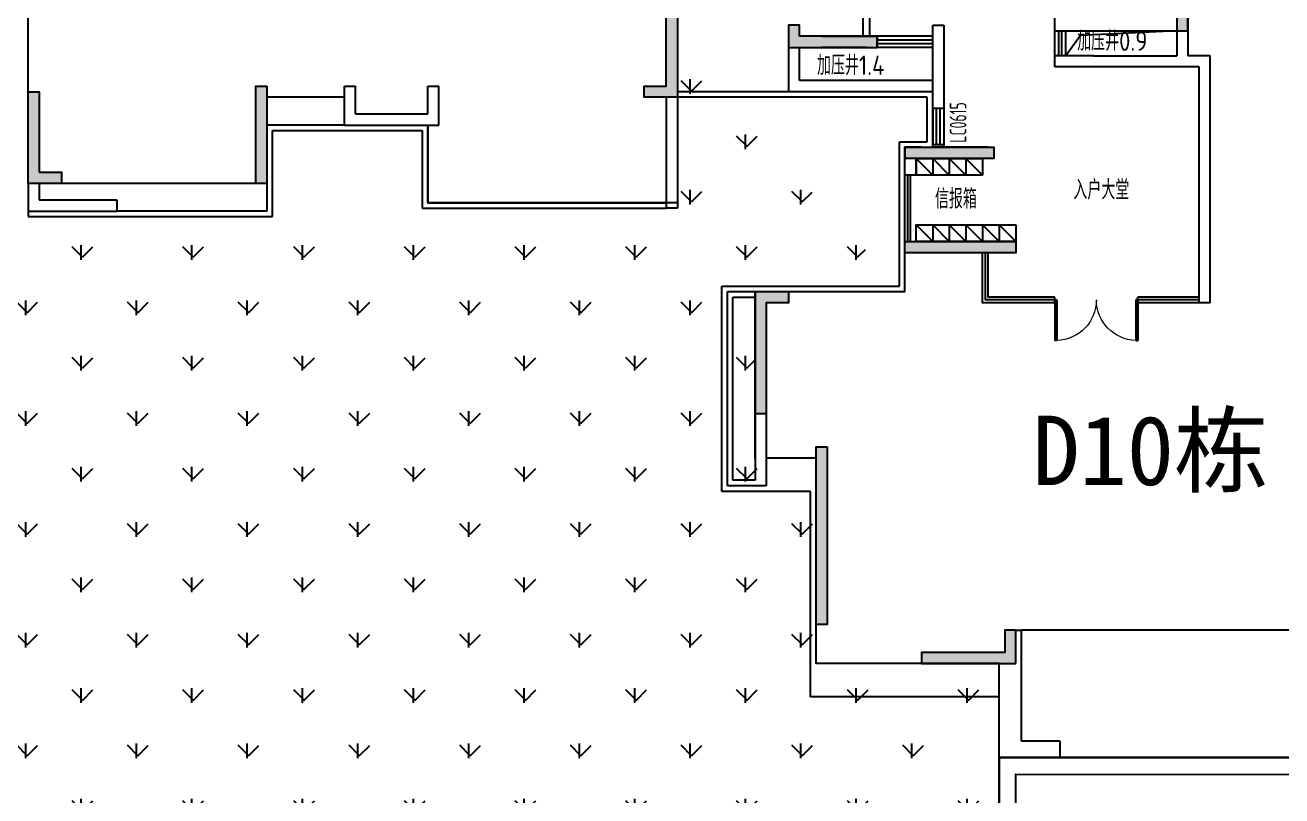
# Model space of a CAD drawing. Header units: millimetres. Extents: x 36720183 to 38160956, y 58934012 to 60388477.
# Drawn here: x 37562998 to 37585645, y 59422029 to 59435914 of the extents above; entities that cross this region are included whole.
import ezdxf

# ---------------------------------------------------------------- set-up
doc = ezdxf.new("R2010")
doc.units = ezdxf.units.MM
doc.header["$LTSCALE"] = 1000
doc.header["$MEASUREMENT"] = 0
doc.linetypes.add('DASH', pattern=[0.35, 0.25, -0.1])
for name, color, linetype in [('@ 绿化', 8, 'Continuous'), ('@YL', 2, 'Continuous'), ('C_Hatch', 41, 'Continuous'), ('C_Wall', 6, 'Continuous'), ('RMJM - P1 - P - 120-1$0$文字说明', 7, 'Continuous'), ('STAIR', 2, 'Continuous'), ('TEXT', 1, 'Continuous'), ('WALL', 4, 'Continuous'), ('WINDOW', 2, 'Continuous'), ('WINDOW_TEXT', 3, 'Continuous'), ('上空', 8, 'Continuous')]:
    doc.layers.add(name, color=color, linetype=linetype)
doc.styles.add('RMJM - P1 - P - 120-1$0$RMJM_TEXT', font='ARIAL.TTF', dxfattribs={"height": 2.5})
doc.styles.get("Standard").update_dxf_attribs({"font": 'gbenor.shx', "bigfont": 'gbcbig.shx'})

# ---------------------------------------------------------------- blocks, each defined once
blk = doc.blocks.new('$TCHSYS$WIN2D')
for p, q in [((-0.5, 0.5), (0.5, 0.5)), ((0.5, 0.1666666666666666), (-0.5, 0.1666666666666666)), ((0.5, -0.1666666666666667), (-0.5, -0.1666666666666667)), ((-0.4999999999999999, -0.5), (0.5, -0.5))]:
    blk.add_line(p, q)
blk = doc.blocks.new('$DorLib2D$00000002')
for p, q in [((-0.5, -5.684341886080802e-17), (-0.5000000000000007, 0.4875)), ((-0.4750000000000007, 0.4875), (-0.5000000000000007, 0.4875)), ((-0.475, -2.842170943040401e-17), (-0.4750000000000007, 0.4875)), ((0.475, -2.842170943040401e-17), (0.4750000000000007, 0.4875)), ((0.4750000000000007, 0.4875), (0.5000000000000007, 0.4875)), ((0.5, -5.684341886080802e-17), (0.5000000000000007, 0.4875)), ((-0.5, -5.684341886080802e-17), (-0.475, -2.842170943040401e-17)), ((0.5, -5.684341886080802e-17), (0.475, -2.842170943040401e-17))]:
    blk.add_line(p, q)
at = {"lineweight": 13}
for centre, start, end in [((-0.4875, -4.263256414560601e-17), 0, 88.53071641864632), ((0.4875, -4.263256414560601e-17), 91.4692835813537, 180)]:
    blk.add_arc(centre, 0.4875, start, end, dxfattribs=at)
blk = doc.blocks.new('xfgvdf23')
at = {"layer": 'C_Hatch'}
h = blk.add_hatch(color=256, dxfattribs=at)
h.paths.add_polyline_path([(11816642.66658923, 374173.9561361347), (11816642.66658923, 374373.9561361347), (11816442.66658923, 374373.9561361347), (11816442.66658923, 373973.9561361347), (11818042.66649386, 373973.9561361347), (11818042.66649386, 374173.9561361347)])
h.paths.add_polyline_path([(11820492.6665896, 380573.9561362627), (11822142.66658923, 380573.9561362627), (11822142.66658923, 380373.9561362248), (11820492.6665896, 380373.9561362248)])
h.paths.add_polyline_path([(11835142.66658998, 371973.9565174661), (11835142.66658998, 372173.9565174661), (11835542.66658998, 372173.9565174661), (11835542.66658998, 375073.871449717), (11835742.66658998, 375073.871449717), (11835742.66658998, 371973.9565174661)])
h.paths.add_polyline_path([(11823442.62539087, 378173.9561211881), (11823442.66658942, 379273.9561359963), (11821442.66658942, 379273.9561359963), (11821442.66658942, 378573.9563267312), (11821242.66658942, 378573.9563267312), (11821242.66658942, 379273.9561359963), (11821242.66658942, 379473.9561359963), (11821442.66658942, 379473.9561359963), (11823642.66658942, 379473.9561359963), (11823642.62539087, 378173.9561211881)])
h.paths.add_polyline_path([(11825642.74898688, 379473.9561361516), (11826242.74898688, 379473.9561361516), (11826242.74898688, 379273.9561361516), (11825842.74898688, 379273.9561361516), (11825842.74898688, 377824.0461628518), (11825642.74898688, 377824.0461628518)])
h.paths.add_polyline_path([(11820542.66658942, 362873.9561359963), (11820542.66658942, 363473.9568989358), (11820342.66658942, 363473.9568989358), (11820342.66658942, 363073.9561359963), (11818842.66657824, 363073.9561359956), (11818842.66657824, 362873.9561359956)])
h.paths.add_polyline_path([(11816442.66658942, 369573.9568989358), (11816442.66658942, 369373.9568989358), (11816042.66658942, 369373.9568989358), (11816042.66658942, 367373.9561359509), (11815842.66658942, 367373.9561359509), (11815842.66658942, 369573.9568989358)])
h.paths.add_polyline_path([(11823442.66658942, 376673.9563267312), (11823442.66658942, 374273.9564220986), (11823642.66658942, 374273.9564220986), (11823642.66658942, 376673.9563267312)])
h.paths.add_polyline_path([(11804342.66658942, 380573.9561359963), (11804942.66658942, 380573.9561359963), (11804942.66658942, 380373.9561359963), (11804542.66658942, 380373.9561359963), (11804542.66658942, 378923.9563267312), (11804342.66658942, 378923.9563267312)])
h.paths.add_polyline_path([(11810542.70054516, 388673.9561365116), (11810542.66658942, 385873.9561360895), (11810342.66658942, 385873.9561360895), (11810342.70054516, 388673.9561365116)])
h.paths.add_polyline_path([(11811542.66659003, 389373.9561358233), (11813242.66658941, 389373.9561360895), (11813242.66658941, 389173.9561360895), (11811542.66659003, 389173.9561358233)])
h.paths.add_polyline_path([(11809242.66658987, 383173.9561400376), (11809642.66658987, 383173.9561400376), (11809642.66658987, 382973.9561400376), (11809042.66658987, 382973.9561400376), (11809042.66660495, 386073.9561362763), (11809242.66660495, 386073.9561362763)])
h.paths.add_polyline_path([(11836942.50179369, 381023.896502029), (11836942.58419119, 379273.9811884634), (11837142.58419119, 379273.9811884634), (11837142.50179369, 381023.896502029)])
h.paths.add_polyline_path([(11833642.50179444, 381023.8965019806), (11833042.50179444, 381023.8965019806), (11833042.50179444, 379273.9811735417), (11833242.50179444, 379273.9811735417), (11833242.50179444, 380823.8965019806), (11833642.50179444, 380823.8965019806)])
h.paths.add_polyline_path([(11822542.66658942, 388673.9561362769), (11822542.66658942, 385873.9561359963), (11822342.66658942, 385873.9561359963), (11822342.66658942, 388673.9561362769)])
h.paths.add_polyline_path([(11823642.66658942, 385573.9561362762), (11823842.66658942, 385573.9561362762), (11823842.66658942, 383173.9561359963), (11823242.66658942, 383173.9561359963), (11823242.66658942, 383373.9561359963), (11823642.66658942, 383373.9561359963)])
h.paths.add_polyline_path([(11830142.66658979, 379473.9561361516), (11830142.66658979, 377824.0461628518), (11829942.66658979, 377824.0461628518), (11829942.66658979, 379473.9561361516)])
h.paths.add_polyline_path([(11837142.74898688, 376623.8714020333), (11837142.74898688, 374873.871449717), (11836942.74898688, 374873.871449717), (11836942.74898688, 376623.8714020333)])
h.paths.add_polyline_path([(11819442.66658942, 389373.9561359963), (11821142.6665896, 389373.9561359963), (11821142.6665896, 389173.9561359963), (11819442.66658942, 389173.9561359963)])
h.paths.add_polyline_path([(11818542.66658942, 372173.9565174661), (11820142.66658942, 372173.9565174661), (11820142.66658942, 371973.9565174661), (11818542.66658942, 371973.9565174661)])
h.paths.add_polyline_path([(11827742.66353766, 372173.9565174661), (11830242.66353766, 372173.9565174661), (11830242.66353766, 371973.9565174661), (11827742.66353766, 371973.9565174661)])
h.paths.add_polyline_path([(11819242.66658942, 378973.9563267312), (11819242.66658942, 378373.9563267312), (11819042.66658942, 378373.9563267312), (11819042.66658942, 378773.9563267312), (11816242.66658942, 378773.9563267312), (11816242.66658942, 378973.9563267312)])
h.paths.add_polyline_path([(11816442.66658942, 385873.9561402246), (11816442.66658942, 382973.9561402246), (11816242.66658942, 382973.9561402246), (11816242.66658942, 385873.9561402246)])
h.paths.add_polyline_path([(11830942.66353766, 366773.9568989358), (11830942.66649694, 363573.9561359956), (11830742.66649694, 363573.9561359956), (11830742.66353766, 366773.9568989358)])
h.paths.add_polyline_path([(11831842.66353766, 369373.9568989358), (11831442.66964118, 369373.9568989358), (11831442.66964118, 369573.9568989358), (11832042.66353766, 369573.9568989358), (11832042.66353766, 367373.9561359509), (11831842.66353766, 367373.9561359509)])
h.paths.add_polyline_path([(11827342.66353766, 370473.9565174661), (11829342.66353766, 370473.9565174661), (11829342.66353766, 370273.9565174661), (11827342.66353766, 370273.9565174661)])
h.paths.add_polyline_path([(11818542.66658942, 370473.9565174661), (11820542.66658942, 370473.9565174661), (11820542.66658942, 370273.9565174661), (11818542.66658942, 370273.9565174661)])
h.paths.add_polyline_path([(11817142.66658942, 366773.9568989358), (11817142.66658942, 363573.9561359956), (11816942.66658942, 363573.9561359956), (11816942.66658942, 366773.9568989358)])
h.paths.add_polyline_path([(11814242.66658942, 374723.9561387908), (11814442.66658942, 374723.9561387908), (11814442.66658942, 373073.9565174661), (11813842.66658942, 373073.9565174661), (11813842.66658942, 373273.9565174661), (11814242.66658942, 373273.9565174661)])
h.paths.add_polyline_path([(11807042.66658942, 373273.9565174661), (11807042.66658942, 371523.9565174661), (11806842.66658942, 371523.9565174661), (11806842.66658942, 373273.9565174661)])
h.paths.add_polyline_path([(11802942.66658942, 377673.9563267312), (11802942.66658942, 375923.9564280591), (11802742.66658942, 375923.9564280591), (11802742.66658942, 377673.9563267312)])
h.paths.add_polyline_path([(11802942.66658942, 371723.9565174661), (11803342.66658942, 371723.9565174661), (11803342.66658942, 371523.9565174661), (11802742.66658942, 371523.9565174661), (11802742.66658942, 373173.9565174661), (11802942.66658942, 373173.9565174661)])
h.paths.add_polyline_path([(11810142.79476325, 380573.9465992532), (11810142.79476325, 378973.9465992532), (11809942.79476325, 378973.9465992532), (11809942.79476325, 380373.9465992532), (11809292.66658979, 380373.9561387698), (11809292.66658979, 380573.9561387698)])
h.paths.add_polyline_path([(11827342.66658942, 362873.9561359963), (11829042.66657768, 362873.9561359956), (11829042.66657768, 363073.9561359956), (11827542.66658942, 363073.9561359963), (11827542.66658942, 363473.9568989358), (11827342.66658942, 363473.9568989358)])
at = {"layer": 'C_Wall'}
for points in [[(11823442.66658942, 376673.9563267312), (11823442.66658942, 374273.9564220986), (11823642.66658942, 374273.9564220986), (11823642.66658942, 376673.9563267312), (11823442.66658942, 376673.9563267312)], [(11816442.66658942, 369573.9568989358), (11816442.66658942, 369373.9568989358), (11816042.66658942, 369373.9568989358), (11816042.66658942, 367373.9561359509), (11815842.66658942, 367373.9561359509), (11815842.66658942, 369573.9568989358), (11816442.66658942, 369573.9568989358)], [(11820542.66658942, 362873.9561359963), (11820542.66658942, 363473.9568989358), (11820342.66658942, 363473.9568989358), (11820342.66658942, 363073.9561359963), (11818842.66657824, 363073.9561359956), (11818842.66657824, 362873.9561359956), (11820542.66658942, 362873.9561359963)]]:
    blk.add_lwpolyline(points, dxfattribs=at)
for points in [[(11814242.66658942, 374723.9561387908), (11814442.66658942, 374723.9561387908), (11814442.66658942, 373073.9565174661), (11813842.66658942, 373073.9565174661), (11813842.66658942, 373273.9565174661), (11814242.66658942, 373273.9565174661)], [(11816642.66658923, 374173.9561361347), (11816642.66658923, 374373.9561361347), (11816442.66658923, 374373.9561361347), (11816442.66658923, 373973.9561361347), (11818042.66649386, 373973.9561361347), (11818042.66649386, 374173.9561361347)], [(11807042.66658942, 373273.9565174661), (11807042.66658942, 371523.9565174661), (11806842.66658942, 371523.9565174661), (11806842.66658942, 373273.9565174661)], [(11802942.66658942, 371723.9565174661), (11803342.66658942, 371723.9565174661), (11803342.66658942, 371523.9565174661), (11802742.66658942, 371523.9565174661), (11802742.66658942, 373173.9565174661), (11802942.66658942, 373173.9565174661)], [(11818542.66658942, 372173.9565174661), (11820142.66658942, 372173.9565174661), (11820142.66658942, 371973.9565174661), (11818542.66658942, 371973.9565174661)], [(11818542.66658942, 370473.9565174661), (11820542.66658942, 370473.9565174661), (11820542.66658942, 370273.9565174661), (11818542.66658942, 370273.9565174661)], [(11817142.66658942, 366773.9568989358), (11817142.66658942, 363573.9561359956), (11816942.66658942, 363573.9561359956), (11816942.66658942, 366773.9568989358)]]:
    blk.add_lwpolyline(points, close=True, dxfattribs=at)
blk = doc.blocks.new('sd14esdf126723rwvgfwed')
at = {"color": 6}
for p, q in [((12218993.3127949, 342956.848220475), (12219293.31279423, 342656.848220475)), ((12219293.31279423, 342956.848220475), (12219593.31279423, 342656.848220475)), ((12219293.31279423, 342956.848220475), (12219293.31279423, 342656.848220475)), ((12219593.31279423, 342956.848220475), (12219893.31279425, 342656.848220475)), ((12219593.31279423, 342956.848220475), (12219593.31279423, 342656.848220475)), ((12219893.31279457, 342956.848220475), (12220193.31279425, 342656.848220475)), ((12219893.31279457, 342956.848220475), (12219893.31279425, 342656.848220475)), ((12220193.31279425, 342956.848220475), (12220193.31279425, 342656.848220475)), ((12218993.3127949, 341756.8486025184), (12219293.31279423, 341456.8486025184)), ((12219293.31279423, 341756.8486025184), (12219593.31279423, 341456.8486025184)), ((12219293.31279423, 341756.8486025184), (12219293.31279423, 341456.8486025184)), ((12219593.31279423, 341756.8486025184), (12219893.31279425, 341456.8486025184)), ((12219593.31279423, 341756.8486025184), (12219593.31279423, 341456.8486025184)), ((12219893.31279457, 341756.8486025184), (12220193.31279425, 341456.8486025184)), ((12219893.31279457, 341756.8486025184), (12219893.31279425, 341456.8486025184)), ((12220193.31279425, 341756.8486025184), (12220193.31279425, 341456.8486025184)), ((12220193.31279425, 341756.8486025184), (12220493.31279393, 341456.8486025184)), ((12220493.31279393, 341756.8486025184), (12220493.31279393, 341456.8486025184)), ((12220493.31279393, 341756.8486025184), (12220793.31279361, 341456.8486025184)), ((12220793.31279361, 341756.8486025184), (12220793.31279361, 341456.8486025184))]:
    blk.add_line(p, q, dxfattribs=at)
for points in [[(12208693.31280473, 344056.848221153), (12207293.31279488, 344056.848221153), (12207293.31279507, 342506.8482210636), (12202993.31279488, 342506.8485998288), (12202993.31279488, 348656.8484090939), (12204593.31279488, 348656.8484090939), (12204593.31279488, 351556.8482183591), (12211993.31279515, 351556.8482223526), (12211993.31279515, 353956.8482198417), (12209293.31279533, 353956.8482226357), (12209293.31279533, 357056.8482186422)], [(12216093.31279488, 340556.8489837497), (12216093.31279488, 337556.8482209966), (12216093.31279488, 340556.8489837497), (12218793.31279507, 340556.8489837497), (12218793.31279469, 343156.84860228), (12219293.31279507, 343156.8482211381), (12219293.31279487, 344156.8482209444), (12218293.31279487, 344156.8482209444), (12218293.31279487, 344156.8482209444), (12218093.31269954, 344156.8482209519), (12218093.31269954, 344156.8482209519), (12214693.31279524, 344156.8482209519), (12214693.31279525, 342156.8482236937), (12210193.31279469, 342156.8482236937), (12210193.31279469, 343553.8668853268)], [(12218993.31279421, 342656.848220475), (12218993.3127949, 342956.848220475), (12220193.31279425, 342956.848220475)], [(12220193.31279425, 342656.848220475), (12218993.31279421, 342656.848220475)], [(12218993.31279421, 341456.8486025184), (12218993.3127949, 341756.8486025184), (12220793.31279361, 341756.8486025184)], [(12220793.31279361, 341456.8486025184), (12218993.31279421, 341456.8486025184)], [(12229493.14799845, 333856.8482209444), (12227893.29411913, 333856.8482208028), (12227893.39892741, 332159.829749912), (12220493.39892635, 332159.829749912), (12220493.33537672, 333856.8482226357), (12217193.31279451, 333856.8482210934), (12217193.31279469, 337556.8482209966), (12216293.39519215, 337556.8482209966)]]:
    blk.add_lwpolyline(points, dxfattribs=at)
at = {"layer": 'STAIR', "color": 6}
blk.add_line((12226793.39518229, 332159.8297499269), (12221593.38745503, 332159.9637328312), dxfattribs=at)
at = {"layer": 'WALL', "color": 6}
for p, q in [((12223893.31279469, 347306.8482208624), (12223893.31279469, 344806.848221004)), ((12218033.3127951, 346406.8482210934), (12218033.31279533, 345156.8482210413)), ((12218153.31279521, 346406.8482210934), (12218153.31279544, 345156.8482210636)), ((12221493.31279524, 345256.8482210487), (12221493.31279524, 345767.6306132749)), ((12216893.3127945, 345156.8482210934), (12216893.3127945, 345306.8483165503)), ((12217293.3127945, 345156.8482209072), (12218293.31279487, 345156.8482210934)), ((12218293.31279487, 345156.8482210934), (12218293.31279487, 344956.8482209072)), ((12219293.31279487, 345156.8482210934), (12219293.31279487, 345356.8482209519)), ((12219293.31279487, 345356.8482209519), (12219493.31279506, 345356.8482209519)), ((12219293.31279487, 344956.8482209072), (12219293.31279487, 345156.8482210934)), ((12219293.31279487, 345156.8482210934), (12219293.31279487, 345156.8482210934)), ((12219493.31279506, 345356.8482209519), (12219493.31279506, 344956.8482209072)), ((12221493.31279524, 345256.8482210487), (12222193.3107428, 345256.8482210487)), ((12222193.3107428, 345256.8482210487), (12223693.3127945, 345256.8482210487)), ((12223693.3127945, 345256.8482210487), (12223693.3127945, 344806.848221004)), ((12216693.31269916, 344956.8482209072), (12216693.31269916, 344156.8482209072)), ((12216893.31269898, 344356.8482209072), (12216893.31269898, 344956.8482209072)), ((12218093.31269953, 344956.8482209072), (12217293.3127945, 344956.8482209072)), ((12219293.31279487, 343856.8482210487), (12219293.31279487, 344956.8482209072)), ((12219293.31279487, 344956.8482209072), (12219293.31279487, 344956.8482209072)), ((12219493.31279506, 344956.8482209072), (12219493.31279506, 343856.8482210487)), ((12221493.31279524, 344606.8482210487), (12221493.31279524, 344806.848221004)), ((12222193.3107428, 344806.848221004), (12221493.31279524, 344806.848221004)), ((12222193.3107428, 344806.848221004), (12223493.3127945, 344806.848221004)), ((12223493.3127945, 344806.848221004), (12223693.3127945, 344806.848221004)), ((12224293.31279506, 344806.848221004), (12223893.31279469, 344806.848221004)), ((12224293.31279506, 340356.8482205793), (12224293.31279506, 344806.848221004)), ((12224093.31279506, 344606.8482210487), (12221493.31279524, 344606.8482210487)), ((12224093.31279506, 340356.8482205793), (12224093.31279506, 344606.8482210487)), ((12208693.31280487, 343556.8482237905), (12208693.31280473, 344256.8486026153)), ((12208693.31280473, 344256.8486026153), (12208893.31280473, 344256.8486026153)), ((12208893.31280474, 343756.8482234776), (12208893.31280473, 344256.8486026153)), ((12210193.31280487, 343756.8482234776), (12210193.31280492, 344256.8486026153)), ((12210193.31280492, 344256.8486026153), (12210393.31280492, 344256.8486026153)), ((12210393.31280474, 343556.8482237905), (12210393.31280492, 344256.8486026153)), ((12219293.31269935, 344356.8482208997), (12216893.31269898, 344356.8482209072)), ((12214493.31280529, 344056.8482237086), (12214493.31280529, 342056.8482235596)), ((12214693.31280529, 344056.8482237086), (12214493.31280529, 344056.8482237086)), ((12214693.31280529, 344056.8482237086), (12214693.31280529, 342056.8482235596)), ((12219293.31269935, 344156.8482208997), (12216693.31269916, 344156.8482209072)), ((12219493.31279506, 343856.8482210487), (12219293.31279487, 343856.8482210487)), ((12208893.31280474, 343756.8482234776), (12210193.31280487, 343756.8482234776)), ((12208693.31280487, 343556.8482237905), (12210393.31280474, 343556.8482237905)), ((12219093.31279487, 343156.8482210934), (12218793.31279506, 343156.8482210934)), ((12218793.31279506, 343156.8482210934), (12218793.31279506, 342956.8482209072)), ((12219293.31279487, 343156.8482210934), (12219293.31279487, 343206.8482209072)), ((12219293.31279487, 343206.8482209072), (12219493.31279506, 343206.8482209072)), ((12220293.31279506, 343156.8482210934), (12219293.31279506, 343156.8482210934)), ((12219493.31279506, 343206.8482209072), (12219493.31279506, 343156.8482210934)), ((12218793.31279448, 342656.848220475), (12218793.31279472, 342956.848220475)), ((12218993.3127949, 342956.848220475), (12218993.31279467, 342656.848220475)), ((12220193.3127945, 342956.8482209072), (12219193.3127945, 342956.8482209072)), ((12202993.3128051, 342506.8482236639), (12202993.31280469, 342006.8482237384)), ((12203193.3128051, 342506.8482236639), (12202993.3128051, 342506.8482236639)), ((12203193.3128051, 342506.8482236639), (12203193.31280567, 342206.8482237086)), ((12218993.31279467, 342656.848220475), (12218793.31279448, 342656.848220475)), ((12203193.31280567, 342206.8482237086), (12204593.31280529, 342206.8482236639)), ((12204593.31280529, 342206.8482236639), (12204593.31280529, 342006.8482236639)), ((12202993.31280469, 342006.8482237384), (12204593.31280529, 342006.8482236639)), ((12214693.31280529, 342056.8482235596), (12214493.31280529, 342056.8482235596)), ((12215593.31279483, 337056.8482208699), (12215593.31279483, 340556.8489843756)), ((12215593.31279483, 340556.8489843756), (12216093.31279488, 340556.8489837497)), ((12215693.3127948, 337156.8482215926), (12215693.3127948, 340456.8489833996)), ((12215693.3127948, 340456.8489833996), (12216093.31279488, 340456.8489837497)), ((12216093.31279488, 340556.8489837497), (12216093.31279488, 340456.8489837497)), ((12224293.31279506, 340356.8482205793), (12224093.31279506, 340356.8482205793)), ((12216093.39519215, 338356.8482209966), (12216093.39519231, 337156.8482215926)), ((12216293.39519215, 338356.8482209966), (12216093.39519215, 338356.8482209966)), ((12216293.39519215, 338356.8482209966), (12216293.39519231, 337056.8482208699)), ((12216293.39519231, 337056.8482208699), (12215593.31279483, 337056.8482208699)), ((12216093.39519231, 337156.8482215926), (12215693.3127948, 337156.8482215926)), ((12220793.29412052, 333856.8482090607), (12220793.37651797, 334456.8487811685)), ((12220793.37651797, 334456.8487811685), (12220893.37651703, 334456.8350482732)), ((12220893.29411957, 333856.8344761655), (12220893.37651703, 334456.8350482732)), ((12220493.19616283, 332159.8297499344), (12220493.2941212, 333856.8655260503)), ((12220493.2941212, 333856.8655260503), (12220793.29412052, 333856.8482090607)), ((12220893.21348057, 332459.8297500983), (12220893.29412053, 333856.8424367309)), ((12221593.39518136, 332459.8297499269), (12220893.21348057, 332459.8297500983)), ((12221593.39518137, 332159.8297499269), (12221593.39518136, 332459.8297499269)), ((12221593.39518137, 332159.8297499269), (12220493.19616283, 332159.8297499344))]:
    blk.add_line(p, q, dxfattribs=at)
at = {"layer": 'WINDOW', "color": 6}
for p, q in [((12219293.31279487, 345156.8482209966), (12218293.31279487, 345156.8482210934)), ((12221493.31279524, 344806.848218672), (12221493.31279524, 345256.8482187167)), ((12221568.31279524, 344806.848218672), (12221568.31279524, 345256.8482187167)), ((12221618.3127945, 344806.848218672), (12221618.3127945, 345256.8482187167)), ((12221693.3127945, 344806.848218672), (12221693.3127945, 345256.8482187167)), ((12218293.31279487, 345090.1815544218), (12219293.31279487, 345090.1815543324)), ((12218293.31279487, 345023.5148877576), (12219293.31279487, 345023.5148876607)), ((12219293.31279487, 344956.8482209966), (12218293.31279487, 344956.8482210934)), ((12221493.31279521, 340356.8482205793), (12221493.31279521, 340456.8482205793)), ((12222993.31279521, 340356.8482205793), (12222993.31279521, 340456.8482205793))]:
    blk.add_line(p, q, dxfattribs=at)
at = {"layer": 'WINDOW', "color": 6, "linetype": 'DASH', "ltscale": 1000}
for p, q in [((12208693.31280473, 343556.8482237086), (12207293.31280492, 343556.8482237086)), ((12202993.3128051, 342006.8482235149), (12202993.31279562, 341906.8482236639))]:
    blk.add_line(p, q, dxfattribs=at)
at = {"layer": 'WINDOW', "color": 6, "ltscale": 1000}
blk.add_line((12227493.31278539, 334459.8165892363), (12220893.31292383, 334458.9103532806), dxfattribs=at)
at = {"layer": 'WINDOW', "color": 6, "linetype": 'DASH'}
blk.add_lwpolyline([(12216693.31279469, 344156.8482209519), (12214693.23040745, 344156.8482209519)], dxfattribs=at)
at = {"layer": 'WINDOW', "color": 6, "linetype": 'DASH', "ltscale": 1000}
for points in [[(12220493.23040746, 333256.8482212126), (12217093.31503146, 333256.8482212126), (12217093.23263437, 336956.8482210934), (12215493.23040742, 336956.848221004), (12215493.23040745, 340656.8489840925), (12218693.31288133, 340656.8489838615), (12218693.31486328, 343256.8486786112), (12219193.3128051, 343256.8482974693), (12219193.3128051, 344056.8482209519), (12214693.31280529, 344056.8482209519)], [(12202993.31279562, 341906.8482236639), (12207393.31280492, 341906.8482236639), (12207393.31280492, 343456.8482237086)], [(12207393.31280492, 343456.8482237086), (12210093.31282378, 343456.8482237011), (12210093.31310961, 342056.8482235596), (12214493.31280529, 342056.8482235596)], [(12210193.31280473, 343556.8482237086), (12210193.31309056, 342156.8482235596), (12214493.31280529, 342156.8482235596)], [(12207293.31280492, 342506.8482236117), (12207293.31280492, 342006.8482236639), (12204593.31280529, 342006.8482236639)]]:
    blk.add_lwpolyline(points, dxfattribs=at)
at = {"layer": 'WINDOW', "color": 6}
for points in [[(12218793.31279457, 341456.8486023173), (12218793.31279308, 342656.8482202366)], [(12218843.31279457, 341456.8486023173), (12218843.31279308, 342656.8482202888)], [(12218893.31279457, 341456.8486023173), (12218893.31279308, 342656.8482203335)], [(12221493.31279521, 340356.8482205793), (12220193.31279543, 340356.8482205793), (12220193.31279455, 341256.8486025184)], [(12221493.31279521, 340406.8482205793), (12220243.31279538, 340406.8482205793), (12220243.31279455, 341256.8486025184)], [(12221493.31279521, 340456.8482205793), (12220293.31279533, 340456.8482205793), (12220293.31279455, 341256.8486025184)], [(12224093.31279506, 340456.8482205793), (12222993.31279521, 340456.8482205793)], [(12224093.31279506, 340406.8482205793), (12222993.31279521, 340406.8482205793)], [(12224093.31279506, 340356.8482205793), (12224093.31279506, 340356.8482205793), (12222993.31279521, 340356.8482205793)]]:
    blk.add_lwpolyline(points, dxfattribs=at)
at = {"layer": '上空', "color": 6}
blk.add_lwpolyline([(12223693.3127945, 345256.8482187167), (12221960.11125331, 345171.6026401967), (12221693.31256987, 344806.8478372991)], dxfattribs=at)
at = {"layer": 'WALL', "color": 6}
blk.add_blockref('xfgvdf23', (400250.6250986308, -29017.10791730881), dxfattribs=at)
at = {"layer": 'WINDOW', "color": 6}
for name, p, xscale, yscale, zscale, rotation in [('$TCHSYS$WIN2D', (12219393.3127945, 343531.8482210934), -650, 200, -650, 90), ('$DorLib2D$00000002', (12222243.31279521, 340406.8482205793), -1500, 1500, -1500, 180)]:
    blk.add_blockref(name, p, dxfattribs=dict(at, xscale=xscale, yscale=yscale, zscale=zscale, rotation=rotation))
at = {"layer": 'RMJM - P1 - P - 120-1$0$文字说明', "color": 6, "insert": (12225346.73709594, 338320.3097510114), "char_height": 1250, "width": 25500, "attachment_point": 3, "style": 'RMJM - P1 - P - 120-1$0$RMJM_TEXT'}
blk.add_mtext('{\\fSimSun|b0|i0|c134|p2;D10栋}', dxfattribs=at)
at = {"layer": 'TEXT', "color": 6}
for s, p in [('加压井0.9', (12221896.29324373, 344894.6293170676)), ('信报箱', (12219334.00168126, 342052.8258057907)), ('入户大堂', (12221828.6423994, 342215.7437288314))]:
    blk.add_text(s, height=350, dxfattribs=at).set_placement(p)
blk.add_text('加压井1.4', height=350, rotation=359.9999999999377, dxfattribs=at).set_placement((12217208.51062679, 344458.9804350585))
at = {"layer": 'WINDOW_TEXT', "color": 6, "width": 0.7}
blk.add_text('LC0615', height=300, rotation=90, dxfattribs=at).set_placement((12219901.26955907, 343239.1706991121))
blk = doc.blocks.new('D9D10scpm')
blk.add_blockref('sd14esdf126723rwvgfwed', (-11641253.67968651, -530913.8768310398))

msp = doc.modelspace()

# ---------------------------------------------------------------- hatches: boundary and pattern name
at = {"layer": '@ 绿化', "linetype": 'Continuous'}
h = msp.add_hatch(dxfattribs=at)
h.set_pattern_fill('GRASS', color=256, scale=500, style=0)
h.set_pattern_definition([(90, (0, 0), (-997.7954749999999, 997.7954750000001), [264.58066, -1731.01015]), (45, (0, 0), (-997.7961550815103, 997.7961550815104), [264.58066, -1146.51615]), (135, (0, 0), (-997.7961550815104, -997.7961550815103), [264.58066, -1146.51615])])
edge = h.paths.add_edge_path()
edge.add_line((37546043.23740867, 59419323.75076043), (37546043.23740867, 59422214.27691291))
edge.add_line((37546043.23740867, 59422214.27691291), (37546942.5597792, 59422214.27691291))
edge.add_line((37546942.5597792, 59422214.27691291), (37548196.78359728, 59423814.53300501))
edge.add_line((37548196.78359728, 59423814.53300501), (37550751.54949635, 59423854.99867161))
edge.add_line((37550751.54949635, 59423854.99867161), (37551625.20481674, 59431329.82541493))
edge.add_line((37551625.20481674, 59431329.82541493), (37555742.55980773, 59432614.27663419))
edge.add_line((37555742.55980773, 59432614.27663419), (37555687.60393804, 59432464.27166062))
edge.add_line((37555687.60393804, 59432464.27166062), (37570197.52039543, 59432464.27166035))
edge.add_line((37570197.52039543, 59432464.27166035), (37570252.47622108, 59432614.27663393))
edge.add_line((37570252.47622108, 59432614.27663393), (37574752.47622164, 59432614.27663393))
edge.add_line((37574752.47622164, 59432614.27663393), (37574752.47624383, 59435514.27663127))
edge.add_line((37574752.47624383, 59435514.27663127), (37578852.47624347, 59431114.27739407))
edge.add_line((37578852.47624347, 59431114.27739407), (37576152.47624328, 59431114.27739407))
edge.add_line((37576152.47624328, 59431114.27739407), (37576152.47624328, 59428114.27663132))
edge.add_line((37576152.47624328, 59428114.27663132), (37577252.47624309, 59428114.27663132))
edge.add_line((37577252.47624309, 59428114.27663132), (37577252.47624306, 59427353.4865256))
edge.add_line((37577252.47624306, 59427353.4865256), (37577252.47624303, 59426914.24554124))
edge.add_line((37577252.47624303, 59426914.24554124), (37577252.47624291, 59424414.27663141))
edge.add_line((37577252.47624291, 59424414.27663141), (37580652.47623192, 59424414.27663141))
edge.add_line((37580652.47623192, 59424414.27663141), (37580652.47623192, 59422814.27663132))
edge.add_line((37580652.47623192, 59422814.27663132), (37580652.47623192, 59422214.27691292))
edge.add_line((37580652.47623192, 59422214.27691292), (37580652.47623192, 59419323.75076042))
edge.add_line((37580652.47623192, 59419323.75076042), (37546691.23865657, 59419323.75076042))
edge.add_line((37546691.23865657, 59419323.75076042), (37546436.25916972, 59419323.75076043))
edge.add_line((37546436.25916972, 59419323.75076043), (37546043.23740867, 59419314.0666084))

# ---------------------------------------------------------------- linework, layer by layer
at = {"layer": '@YL'}
for points in [[(37580552.73069647, 59422717.24945148), (37580552.73069647, 59419323.74702513), (37585552.73069647, 59419323.74702513), (37585552.73069647, 59419323.74702512), (37591052.34033055, 59419323.74702512), (37591052.34033055, 59424414.27289616), (37591152.71846163, 59424414.27289616)], [(37580552.73069647, 59419323.74702513), (37580552.73069649, 59422717.25318676), (37587952.52790914, 59422716.82604659), (37587952.52790916, 59423814.27165803), (37591052.34032021, 59423814.08074353), (37591052.34032021, 59419323.75076038), (37580552.73069647, 59419323.75076044)]]:
    msp.add_lwpolyline(points, dxfattribs=at)
at = {"layer": '@YL', "color": 8}
msp.add_lwpolyline([(37580852.73069647, 59419623.75076044), (37580852.73069649, 59422417.2358693), (37588252.52790914, 59422416.80872912), (37588252.52790915, 59423514.25318074), (37590752.34032021, 59423514.09921967), (37590752.34032021, 59419623.75076038)], close=True, dxfattribs=at)

# ---------------------------------------------------------------- block references
msp.add_blockref('D9D10scpm', (37001313.01145649, 59621471.30026786))

doc.saveas('drawing.dxf')
